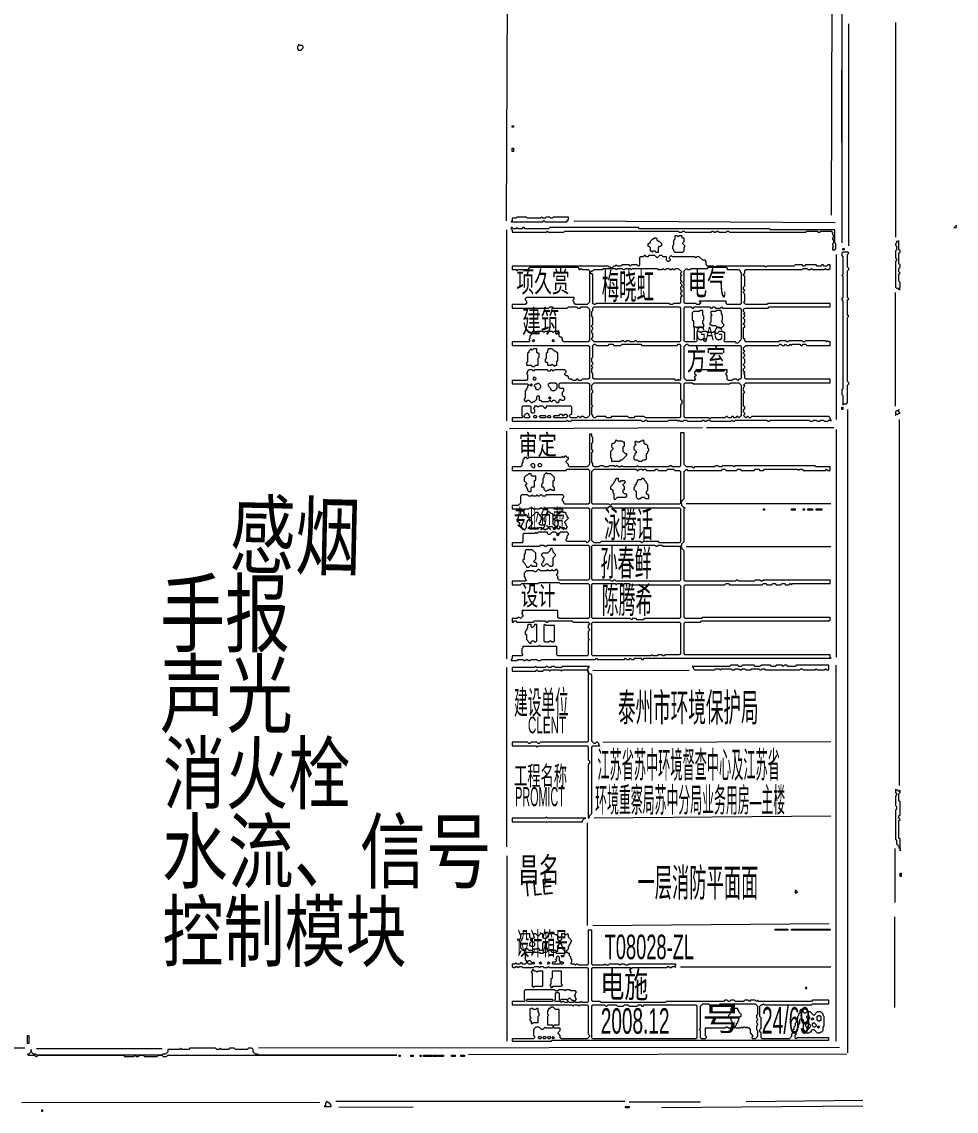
# Model space of a CAD drawing. Extents: x 20 to 3943, y 20 to 2783.
# Drawn here: x 3143 to 3943, y 26 to 959 of the extents above; entities that cross this region are included whole.
import ezdxf

# ---------------------------------------------------------------- set-up
doc = ezdxf.new("R2010")
doc.units = 0
for name, color, linetype, lineweight in [('OCR_TEXT', 6, 'Continuous', 0), ('TRACE_CURVE', 6, 'Continuous', 0), ('TRACE_STRAIGHT', 5, 'Continuous', 0), ('TRACE_TEXT_SYMBOL', 6, 'Continuous', 0)]:
    doc.layers.add(name, color=color, linetype=linetype, lineweight=lineweight)
doc.styles.add('wqy-unicode', font='wqy-unicode.lff')

msp = doc.modelspace()

# ---------------------------------------------------------------- linework, layer by layer
at = {"layer": 'TRACE_CURVE', "color": 6}
for points in [[(3676, 759), (3675, 758), (3673, 758), (3672, 757), (3672, 751), (3671, 750), (3670, 751), (3665, 751), (3664, 750), (3663, 751), (3657, 751), (3656, 750), (3653, 750), (3652, 751), (3651, 750), (3650, 750), (3648, 748), (3647, 749), (3646, 749), (3645, 750), (3563, 750), (3563, 747), (3566, 747), (3567, 746), (3568, 747), (3577, 747), (3577, 748), (3578, 749), (3619, 749), (3620, 748), (3620, 747), (3621, 747), (3622, 748), (3623, 747), (3628, 747), (3629, 746), (3629, 719), (3627, 717), (3617, 717), (3616, 718), (3616, 719), (3615, 720), (3615, 721), (3616, 722), (3616, 723), (3575, 723), (3574, 722), (3574, 721), (3575, 720), (3575, 718), (3574, 717), (3563, 717), (3563, 714), (3594, 714), (3595, 715), (3597, 715), (3598, 714), (3610, 714), (3611, 715), (3618, 715), (3619, 714), (3621, 714), (3622, 715), (3627, 715)], [(3726, 755), (3723, 758), (3721, 758), (3720, 757), (3719, 758), (3700, 758), (3699, 759), (3697, 757), (3698, 756), (3698, 755), (3697, 754), (3696, 754), (3695, 755), (3695, 758), (3692, 758), (3691, 759), (3689, 759), (3687, 757), (3685, 759), (3680, 759), (3679, 758), (3678, 758), (3677, 759), (3676, 759)], [(3761, 711), (3761, 713), (3762, 714), (3782, 714), (3783, 715), (3835, 715), (3835, 718), (3782, 718), (3781, 717), (3763, 717), (3761, 719), (3762, 720), (3762, 726), (3761, 727), (3761, 728), (3762, 729), (3761, 730), (3761, 732), (3762, 733), (3762, 741), (3761, 742), (3761, 743), (3762, 744), (3762, 746), (3763, 747), (3811, 747), (3812, 748), (3815, 748), (3816, 747), (3818, 747), (3819, 748), (3820, 747), (3830, 747), (3831, 748), (3832, 747), (3834, 747), (3835, 748), (3835, 751), (3833, 751), (3832, 750), (3830, 750), (3829, 751), (3828, 751), (3827, 750), (3824, 750), (3823, 751), (3814, 751), (3813, 750), (3812, 750), (3811, 751), (3805, 751), (3804, 750), (3781, 750), (3780, 749), (3779, 750), (3738, 750), (3737, 749), (3736, 749), (3735, 750), (3730, 750), (3729, 751), (3729, 754), (3728, 755), (3726, 755)], [(3627, 715), (3629, 713), (3629, 686), (3628, 685), (3607, 685), (3606, 686), (3606, 688), (3605, 689), (3604, 689), (3603, 690), (3603, 694), (3599, 694), (3598, 693), (3597, 694), (3591, 694), (3590, 693), (3589, 694), (3584, 694), (3583, 693), (3582, 694), (3580, 694), (3580, 693), (3579, 692), (3579, 691), (3578, 690), (3578, 688), (3577, 687), (3578, 686), (3577, 685), (3563, 685), (3563, 682), (3628, 682), (3629, 681), (3629, 654), (3628, 653), (3623, 653), (3622, 652), (3620, 652), (3619, 653), (3618, 653), (3617, 652), (3615, 652), (3614, 653), (3612, 653), (3611, 654), (3611, 655), (3610, 656), (3609, 656), (3608, 657), (3608, 658), (3609, 659), (3609, 660), (3608, 661), (3599, 661), (3598, 660), (3597, 661), (3596, 661), (3595, 660), (3594, 660), (3593, 661), (3582, 661), (3581, 660), (3580, 661), (3577, 661)], [(3761, 666), (3762, 667), (3762, 670), (3761, 671), (3761, 672), (3762, 673), (3762, 674), (3761, 675), (3761, 676), (3762, 677), (3761, 678), (3761, 680), (3763, 682), (3791, 682), (3792, 683), (3793, 683), (3794, 682), (3796, 682), (3797, 683), (3798, 682), (3800, 682), (3801, 683), (3802, 682), (3803, 683), (3809, 683), (3810, 682), (3811, 682), (3812, 683), (3814, 683), (3815, 682), (3835, 682), (3835, 685), (3834, 685), (3833, 686), (3832, 685), (3831, 686), (3814, 686), (3813, 685), (3812, 685), (3811, 686), (3800, 686), (3799, 685), (3798, 685), (3797, 686), (3792, 686), (3791, 685), (3763, 685), (3762, 686), (3762, 687), (3761, 688), (3761, 697), (3762, 698), (3762, 699), (3761, 700), (3761, 701), (3762, 702), (3762, 704), (3761, 705), (3761, 706), (3762, 707), (3762, 708), (3761, 709), (3762, 710), (3761, 711)], [(3730, 618), (3732, 618), (3733, 617), (3750, 617), (3751, 618), (3752, 617), (3753, 617), (3754, 618), (3781, 618), (3782, 617), (3783, 617), (3784, 618), (3817, 618), (3818, 617), (3820, 617), (3821, 618), (3823, 618), (3824, 617), (3826, 617), (3827, 618), (3829, 618), (3830, 617), (3833, 617), (3834, 618), (3835, 618), (3836, 617), (3836, 618), (3835, 619), (3835, 620), (3834, 621), (3768, 621), (3767, 620), (3766, 620), (3765, 621), (3764, 621), (3763, 620), (3761, 622), (3762, 623), (3762, 624), (3761, 625), (3761, 627), (3762, 628), (3762, 629), (3761, 630), (3761, 641), (3762, 642), (3761, 643), (3761, 646), (3762, 647), (3761, 648), (3763, 650), (3835, 650), (3835, 653), (3763, 653), (3762, 654), (3762, 657), (3761, 658), (3762, 659), (3761, 660), (3761, 662), (3762, 663), (3762, 664), (3761, 665), (3761, 666)], [(3577, 661), (3576, 660), (3576, 659), (3575, 658), (3576, 657), (3576, 653), (3575, 652), (3563, 652), (3563, 649), (3576, 649), (3577, 648), (3576, 647), (3576, 646), (3575, 645), (3575, 644), (3574, 643), (3574, 637), (3573, 636), (3573, 635), (3574, 634), (3575, 634), (3576, 635), (3577, 635), (3579, 633), (3580, 633), (3581, 634), (3582, 634), (3584, 636), (3584, 638), (3585, 639), (3586, 638), (3586, 635), (3587, 635), (3588, 634), (3594, 634), (3595, 635), (3596, 634), (3597, 634), (3598, 635), (3599, 635), (3601, 633), (3602, 633), (3603, 634), (3603, 635), (3604, 636), (3605, 635), (3607, 635), (3608, 636), (3608, 638), (3607, 638), (3606, 639), (3606, 642), (3607, 643), (3607, 645), (3604, 645), (3603, 646), (3603, 649), (3604, 650), (3628, 650), (3629, 649), (3629, 622), (3627, 620), (3625, 620), (3624, 621)], [(3624, 621), (3622, 621), (3621, 620), (3620, 621), (3619, 621), (3618, 620), (3613, 620), (3612, 621), (3612, 622), (3613, 623), (3614, 623), (3614, 629), (3613, 630), (3592, 630), (3592, 629), (3591, 628), (3589, 630), (3586, 630), (3585, 629), (3584, 630), (3582, 630), (3582, 629), (3581, 628), (3582, 627), (3582, 625), (3581, 624), (3580, 624), (3579, 625), (3579, 629), (3578, 630), (3572, 630), (3571, 629), (3571, 622), (3572, 621), (3571, 620), (3563, 620), (3563, 617), (3609, 617), (3610, 618), (3611, 617), (3613, 617), (3614, 618), (3673, 618), (3674, 617), (3676, 617), (3677, 618), (3678, 618), (3679, 617), (3696, 617), (3697, 618), (3704, 618), (3705, 617), (3706, 618), (3707, 617), (3709, 617), (3710, 618), (3712, 618), (3713, 617), (3725, 617), (3726, 618), (3727, 618), (3728, 617), (3729, 617), (3730, 618)], [(3707, 607), (3707, 579), (3706, 578), (3700, 578), (3699, 579), (3698, 579), (3697, 578), (3671, 578), (3670, 579), (3669, 578), (3658, 578), (3657, 579), (3656, 578), (3654, 578), (3653, 579), (3652, 579), (3651, 578), (3650, 579), (3646, 579), (3645, 578), (3642, 578), (3641, 579), (3638, 579), (3637, 578), (3633, 578), (3632, 579), (3632, 581), (3631, 582), (3631, 590), (3632, 591), (3632, 592), (3631, 593), (3631, 598), (3632, 599), (3632, 603), (3631, 604), (3631, 606), (3629, 606), (3629, 580), (3627, 578), (3612, 578), (3611, 579), (3611, 580), (3609, 582), (3609, 583), (3611, 585), (3611, 586), (3610, 586), (3609, 587), (3608, 587), (3607, 586), (3606, 587), (3605, 586), (3577, 586), (3576, 585), (3575, 586), (3573, 586), (3573, 585), (3572, 584), (3572, 582), (3571, 581), (3571, 579), (3570, 578), (3563, 578)], [(3710, 543), (3708, 545), (3708, 546), (3707, 547), (3708, 548), (3708, 549), (3710, 551), (3710, 574), (3712, 576), (3713, 575), (3742, 575), (3743, 576), (3745, 576), (3746, 575), (3755, 575), (3756, 576), (3758, 576), (3759, 575), (3770, 575), (3771, 576), (3774, 576), (3775, 575), (3778, 575), (3779, 576), (3807, 576), (3808, 575), (3809, 576), (3811, 576), (3812, 575), (3831, 575), (3832, 576), (3833, 575), (3835, 575), (3835, 578), (3823, 578), (3822, 579), (3754, 579), (3753, 578), (3752, 579), (3743, 579), (3742, 578), (3740, 578), (3739, 579), (3737, 579), (3736, 578), (3719, 578), (3718, 577), (3717, 578), (3712, 578), (3710, 580), (3710, 607), (3707, 607)], [(3563, 578), (3563, 575), (3609, 575), (3610, 576), (3628, 576), (3629, 575), (3629, 547), (3628, 546), (3608, 546), (3607, 547), (3607, 548), (3606, 549), (3606, 551), (3607, 552), (3607, 553), (3606, 554), (3592, 554), (3591, 553), (3589, 553), (3588, 554), (3587, 554), (3586, 553), (3585, 553), (3584, 554), (3583, 553), (3581, 553), (3580, 554), (3579, 553), (3577, 553), (3576, 554), (3571, 554), (3570, 553), (3570, 547), (3568, 545), (3563, 545), (3563, 542), (3571, 542), (3572, 541), (3571, 540), (3570, 540), (3570, 538), (3568, 536), (3568, 534), (3567, 533), (3567, 532), (3569, 530), (3569, 528), (3573, 524), (3574, 524), (3574, 525), (3575, 526), (3575, 530), (3576, 531), (3576, 532), (3577, 533), (3578, 533), (3580, 531), (3580, 529), (3577, 526), (3578, 525), (3585, 525), (3586, 526), (3588, 526), (3589, 525)], [(3585, 539), (3583, 539), (3578, 534), (3577, 534), (3576, 535), (3576, 536), (3575, 537), (3574, 537), (3573, 538), (3573, 539), (3572, 540), (3572, 541), (3573, 542), (3577, 542), (3578, 543), (3580, 543), (3581, 542), (3586, 542), (3587, 543), (3588, 543), (3589, 542), (3590, 542), (3591, 543), (3628, 543), (3629, 542), (3629, 515), (3627, 513), (3626, 514), (3610, 514), (3609, 515), (3609, 516), (3610, 517), (3610, 519), (3611, 520), (3611, 521), (3610, 522), (3604, 522), (3603, 521), (3601, 521), (3600, 522), (3597, 522), (3595, 520), (3594, 520), (3593, 521), (3593, 522), (3585, 522), (3584, 521), (3583, 522), (3582, 521), (3573, 521), (3572, 520), (3572, 514), (3571, 513), (3563, 513), (3563, 510), (3586, 510), (3587, 511), (3590, 511), (3591, 510), (3592, 510), (3593, 511), (3628, 511), (3629, 510), (3629, 482)], [(3675, 413), (3676, 414), (3836, 414), (3835, 415), (3835, 417), (3711, 417), (3710, 418), (3710, 444), (3711, 445), (3724, 445), (3725, 446), (3834, 446), (3835, 447), (3835, 449), (3726, 449), (3725, 448), (3711, 448), (3710, 449), (3710, 476), (3711, 477), (3745, 477), (3746, 478), (3748, 478), (3749, 477), (3777, 477), (3778, 478), (3780, 478), (3781, 477), (3785, 477), (3786, 478), (3788, 478), (3789, 477), (3793, 477), (3794, 478), (3796, 478), (3797, 477), (3800, 477), (3801, 478), (3802, 477), (3803, 478), (3835, 478), (3835, 481), (3778, 481), (3777, 480), (3776, 480), (3775, 481), (3771, 481), (3770, 480), (3757, 480), (3756, 481), (3755, 481), (3754, 480), (3711, 480), (3710, 481), (3710, 506), (3708, 508), (3708, 509), (3707, 510), (3708, 511), (3708, 512), (3710, 514), (3710, 542), (3711, 543), (3710, 543)], [(3589, 525), (3590, 525), (3591, 524), (3592, 525), (3593, 525), (3595, 527), (3597, 527), (3598, 526), (3598, 525), (3599, 526), (3601, 526), (3602, 525), (3603, 525), (3604, 526), (3607, 526), (3608, 525), (3609, 525), (3610, 526), (3610, 527), (3609, 528), (3609, 529), (3608, 530), (3608, 531), (3611, 534), (3610, 535), (3610, 536), (3609, 537), (3609, 538), (3608, 539), (3607, 539), (3606, 540), (3605, 540), (3603, 538), (3602, 538), (3602, 537), (3601, 536), (3601, 532), (3602, 531), (3602, 528), (3601, 527), (3600, 527), (3598, 529), (3598, 537), (3597, 538), (3596, 538), (3594, 540), (3593, 539), (3593, 538), (3592, 537), (3592, 536), (3590, 534), (3590, 532), (3591, 531), (3591, 529), (3590, 528), (3587, 528), (3586, 529), (3586, 530), (3587, 531), (3587, 532), (3588, 533), (3588, 535), (3585, 538), (3585, 539)], [(3629, 482), (3628, 481), (3603, 481), (3602, 482), (3602, 484), (3601, 485), (3601, 486), (3602, 487), (3602, 489), (3601, 490), (3600, 490), (3599, 489), (3598, 489), (3597, 490), (3596, 489), (3594, 489), (3593, 490), (3592, 489), (3587, 489), (3586, 490), (3585, 490), (3583, 488), (3582, 488), (3581, 489), (3575, 489), (3573, 487), (3573, 484), (3574, 483), (3574, 482), (3575, 481), (3574, 480), (3563, 480), (3563, 477), (3570, 477), (3571, 478), (3585, 478), (3586, 479), (3603, 479), (3604, 478), (3628, 478), (3629, 477), (3629, 449), (3628, 448), (3603, 448), (3602, 449), (3602, 455), (3571, 455), (3572, 454), (3571, 453), (3571, 452), (3572, 451), (3572, 450), (3570, 448), (3569, 449), (3568, 449), (3567, 448), (3563, 448), (3563, 445), (3564, 445), (3565, 446), (3566, 446), (3567, 445), (3581, 445), (3582, 446)], [(3582, 446), (3591, 446), (3592, 445), (3593, 445), (3594, 446), (3614, 446), (3615, 445), (3628, 445), (3629, 444), (3629, 443), (3628, 442), (3628, 440), (3629, 439), (3629, 438), (3628, 437), (3628, 431), (3629, 430), (3628, 429), (3628, 417), (3627, 416), (3602, 416), (3601, 417), (3601, 424), (3587, 424), (3586, 425), (3585, 424), (3572, 424), (3572, 423), (3571, 422), (3571, 418), (3572, 417), (3571, 416), (3563, 416), (3563, 414), (3562, 413), (3562, 412), (3567, 412), (3568, 413), (3572, 413), (3573, 412), (3574, 412), (3575, 413), (3576, 413), (3577, 412), (3578, 412), (3579, 413), (3584, 413), (3585, 412), (3587, 412), (3588, 413), (3634, 413), (3635, 414), (3636, 413), (3659, 413), (3660, 414), (3661, 413), (3663, 413), (3664, 414), (3665, 413), (3667, 413), (3668, 414), (3673, 414), (3674, 413), (3675, 413)], [(3583, 407), (3582, 406), (3563, 406), (3563, 403), (3583, 403), (3584, 404), (3585, 403), (3589, 403), (3590, 404), (3594, 404), (3595, 403), (3596, 404), (3604, 404), (3605, 403), (3606, 404), (3627, 404), (3628, 403), (3628, 343), (3627, 342), (3587, 342), (3586, 341), (3585, 341), (3584, 342), (3579, 342), (3578, 341), (3577, 341), (3576, 342), (3563, 342), (3563, 339), (3583, 339), (3584, 338), (3585, 339), (3627, 339), (3628, 338), (3628, 327), (3629, 326), (3629, 324), (3628, 323), (3628, 277), (3629, 278), (3629, 279), (3631, 281), (3631, 338), (3632, 339), (3638, 339), (3637, 340), (3637, 341), (3636, 342), (3635, 342), (3634, 341), (3633, 341), (3631, 343), (3631, 400), (3630, 400), (3628, 402), (3628, 403), (3627, 404), (3628, 405), (3628, 406), (3629, 407), (3606, 407), (3605, 406), (3600, 406), (3599, 407)], [(3599, 407), (3597, 407), (3596, 406), (3594, 406), (3593, 407), (3592, 407), (3591, 406), (3584, 406), (3583, 407)]]:
    msp.add_lwpolyline(points, dxfattribs=at)
for points in [[(3846, 762), (3845, 761), (3845, 759), (3846, 758), (3846, 743), (3845, 742), (3846, 741), (3846, 723), (3845, 722), (3845, 721), (3846, 720), (3846, 645), (3845, 644), (3845, 640), (3846, 639), (3846, 631), (3847, 632), (3849, 632), (3850, 633), (3850, 648), (3851, 649), (3851, 650), (3850, 651), (3850, 706), (3851, 707), (3850, 708), (3850, 721), (3851, 722), (3850, 723), (3850, 746), (3851, 747), (3851, 748), (3850, 749), (3850, 760), (3851, 761), (3850, 762)], [(3640, 747), (3641, 748), (3651, 748), (3652, 747), (3653, 748), (3657, 748), (3658, 747), (3659, 747), (3660, 748), (3664, 748), (3665, 747), (3666, 748), (3687, 748), (3688, 747), (3691, 747), (3692, 748), (3693, 747), (3694, 747), (3695, 748), (3697, 748), (3698, 747), (3699, 747), (3700, 748), (3701, 747), (3702, 747), (3703, 748), (3705, 748), (3708, 745), (3707, 744), (3707, 743), (3708, 742), (3707, 741), (3707, 738), (3708, 737), (3707, 736), (3707, 735), (3708, 734), (3708, 733), (3707, 732), (3707, 730), (3708, 729), (3708, 728), (3707, 727), (3707, 726), (3708, 725), (3708, 724), (3707, 723), (3707, 719), (3706, 718), (3701, 718), (3700, 717), (3698, 717), (3697, 718), (3635, 718), (3634, 717), (3633, 717), (3632, 718), (3632, 743), (3631, 743), (3630, 744), (3630, 745), (3631, 746), (3632, 746), (3633, 747)], [(3730, 748), (3731, 749), (3746, 749), (3747, 748), (3747, 747), (3757, 747), (3758, 746), (3758, 745), (3759, 744), (3759, 718), (3758, 717), (3747, 717), (3746, 718), (3746, 720), (3723, 720), (3724, 719), (3724, 718), (3723, 717), (3721, 717), (3720, 718), (3711, 718), (3710, 719), (3710, 731), (3709, 732), (3710, 733), (3710, 735), (3709, 736), (3710, 737), (3710, 746), (3712, 748), (3713, 747), (3715, 747), (3716, 748)], [(3632, 714), (3633, 715), (3706, 715), (3707, 714), (3707, 686), (3706, 685), (3670, 685), (3669, 686), (3668, 686), (3667, 685), (3664, 685), (3663, 686), (3661, 686), (3660, 685), (3659, 685), (3658, 686), (3657, 686), (3656, 685), (3633, 685), (3631, 687), (3631, 688), (3632, 689), (3632, 692), (3631, 693), (3631, 695), (3632, 696), (3632, 697), (3631, 698), (3631, 699), (3632, 700), (3632, 706), (3631, 707), (3631, 711), (3632, 712)], [(3710, 714), (3711, 715), (3716, 715), (3717, 714), (3718, 714), (3719, 715), (3732, 715), (3733, 714), (3734, 714), (3735, 715), (3736, 715), (3737, 714), (3741, 714), (3742, 715), (3743, 714), (3758, 714), (3759, 713), (3759, 687), (3756, 684), (3755, 684), (3754, 685), (3745, 685), (3744, 686), (3745, 687), (3745, 693), (3744, 693), (3743, 694), (3740, 694), (3738, 692), (3736, 694), (3735, 693), (3730, 693), (3729, 694), (3726, 694), (3725, 693), (3724, 693), (3723, 694), (3721, 694), (3721, 686), (3720, 685), (3711, 685), (3710, 686)], [(3580, 686), (3581, 687), (3582, 686), (3581, 685)], [(3597, 686), (3598, 687), (3599, 686), (3598, 685)], [(3632, 682), (3633, 683), (3634, 683), (3635, 682), (3645, 682), (3646, 683), (3649, 683), (3650, 682), (3656, 682), (3657, 683), (3673, 683), (3674, 682), (3704, 682), (3705, 683), (3706, 683), (3707, 682), (3707, 653), (3706, 652), (3705, 653), (3704, 652), (3703, 652), (3702, 653), (3633, 653), (3632, 654), (3632, 658), (3631, 659), (3631, 662), (3632, 663), (3631, 664), (3631, 665), (3632, 666), (3632, 667), (3631, 668), (3631, 671), (3632, 672)], [(3712, 683), (3713, 683), (3714, 682), (3758, 682), (3759, 681), (3759, 654), (3758, 653), (3757, 653), (3756, 652), (3755, 653), (3752, 653), (3751, 652), (3748, 652), (3747, 653), (3747, 656), (3746, 657), (3746, 658), (3747, 659), (3747, 661), (3720, 661), (3720, 660), (3719, 659), (3719, 658), (3720, 657), (3720, 656), (3719, 655), (3719, 654), (3720, 653), (3719, 652), (3712, 652), (3710, 654), (3710, 681)], [(3727, 687), (3728, 688), (3729, 687), (3729, 686), (3728, 685), (3727, 686)], [(3581, 654), (3582, 655), (3583, 654), (3583, 653), (3582, 652), (3581, 653)], [(3578, 648), (3579, 649), (3580, 648), (3579, 647)], [(3584, 649), (3585, 650), (3587, 648), (3587, 646), (3585, 644), (3584, 644), (3583, 645), (3583, 646), (3582, 647), (3582, 648), (3583, 649)], [(3594, 649), (3595, 650), (3600, 650), (3601, 649), (3601, 645), (3599, 643), (3597, 643), (3596, 644), (3596, 645), (3594, 647)], [(3633, 650), (3706, 650), (3707, 649), (3707, 636), (3708, 635), (3708, 632), (3707, 631), (3707, 621), (3706, 620), (3677, 620), (3676, 621), (3668, 621), (3667, 620), (3663, 620), (3662, 621), (3648, 621), (3647, 620), (3644, 620), (3643, 621), (3635, 621), (3634, 620), (3633, 620), (3632, 621), (3632, 622), (3631, 623), (3631, 629), (3632, 630), (3631, 631), (3631, 641), (3632, 642), (3632, 643), (3631, 644), (3631, 648)], [(3710, 649), (3711, 650), (3717, 650), (3718, 649), (3749, 649), (3750, 650), (3757, 650), (3759, 648), (3759, 622), (3757, 620), (3756, 621), (3755, 621), (3754, 620), (3753, 620), (3752, 621), (3751, 621), (3750, 620), (3748, 620), (3747, 621), (3746, 621), (3745, 620), (3733, 620), (3732, 619), (3731, 620), (3711, 620), (3710, 621)], [(3594, 637), (3595, 638), (3596, 637), (3595, 636)], [(3575, 624), (3576, 624), (3577, 623), (3577, 622), (3578, 621), (3577, 620), (3574, 620), (3573, 621), (3573, 622)], [(3581, 621), (3582, 622), (3583, 622), (3584, 621), (3583, 620), (3582, 620)], [(3586, 621), (3587, 622), (3591, 622), (3592, 621), (3591, 620), (3587, 620)], [(3593, 621), (3594, 622), (3595, 622), (3596, 621), (3595, 620), (3594, 620)], [(3603, 622), (3604, 623), (3605, 623), (3606, 622), (3607, 622), (3608, 623), (3609, 623), (3610, 622), (3610, 621), (3609, 620), (3599, 620), (3598, 621), (3599, 622)], [(3579, 580), (3580, 581), (3581, 581), (3582, 580), (3582, 578), (3581, 577), (3579, 579)], [(3585, 580), (3586, 581), (3587, 581), (3588, 580), (3588, 579), (3587, 578), (3586, 578), (3585, 579)], [(3633, 576), (3669, 576), (3670, 575), (3671, 575), (3672, 576), (3674, 576), (3675, 575), (3676, 576), (3677, 576), (3678, 575), (3685, 575), (3686, 576), (3687, 576), (3688, 575), (3695, 575), (3696, 576), (3701, 576), (3702, 575), (3706, 575), (3707, 574), (3707, 547), (3706, 546), (3648, 546), (3647, 545), (3646, 546), (3632, 546), (3631, 547), (3631, 574)], [(3645, 543), (3646, 544), (3648, 544), (3649, 543), (3706, 543), (3707, 542), (3707, 514), (3706, 513), (3689, 513), (3688, 514), (3675, 514), (3674, 513), (3673, 514), (3639, 514), (3638, 513), (3633, 513), (3631, 515), (3631, 542), (3632, 543)], [(3598, 516), (3599, 517), (3600, 516), (3599, 515)], [(3601, 520), (3602, 521), (3603, 520), (3602, 519)], [(3631, 510), (3632, 511), (3685, 511), (3686, 510), (3687, 510), (3688, 511), (3691, 511), (3692, 510), (3706, 510), (3707, 509), (3707, 481), (3706, 480), (3652, 480), (3651, 481), (3650, 481), (3649, 480), (3648, 480), (3647, 481), (3632, 481), (3631, 482)], [(3631, 477), (3632, 478), (3651, 478), (3652, 477), (3653, 478), (3657, 478), (3658, 477), (3659, 478), (3663, 478), (3664, 477), (3706, 477), (3707, 476), (3707, 449), (3706, 448), (3676, 448), (3675, 447), (3670, 447), (3669, 448), (3666, 448), (3665, 447), (3664, 448), (3632, 448), (3631, 449)], [(3631, 444), (3632, 445), (3706, 445), (3707, 444), (3707, 418), (3706, 417), (3694, 417), (3693, 416), (3692, 416), (3691, 417), (3688, 417), (3687, 416), (3684, 416), (3683, 417), (3682, 416), (3632, 416), (3631, 417)]]:
    msp.add_lwpolyline(points, close=True, dxfattribs=at)
at = {"layer": 'TRACE_STRAIGHT', "color": 5}
for p, q in [((3845.18, 856.12), (3848.98, 2726.13)), ((3845, 1333), (3845, 770)), ((3836.33, 793.63), (3837.08, 1193.62)), ((3558.08, 788.62), (3558.85, 987.38)), ((3850.73, 957.38), (3850.73, 767.38)), ((3890.91, 958.63), (3890.95, 774.87)), ((3615.62, 788.63), (3839.38, 787.42)), ((3558.29, 617.37), (3558.33, 781.13)), ((3840.42, 618.62), (3840.46, 759.88)), ((3890.73, 727.38), (3890.82, 629.87)), ((3850, 627), (3850, 76)), ((3894.44, 304.88), (3894.46, 618.63)), ((3558.26, 413.62), (3558.29, 608.63)), ((3560.61, 610.86), (3725.88, 611.84)), ((3729.12, 611.57), (3838.13, 611.65)), ((3840.44, 414.88), (3840.44, 609.88)), ((3711.87, 546.64), (3835.63, 546.61)), ((3711.88, 509.69), (3835.62, 509.69)), ((3558.23, 252.38), (3558.26, 406.12)), ((3631.88, 403.55), (3714.38, 403.78)), ((3840, 408), (3840, 86)), ((3640.62, 342.18), (3835.62, 342.74)), ((3627, 273), (3627, 185)), ((3633.12, 277.29), (3835.61, 279)), ((3558.17, 244.88), (3558.25, 86.12)), ((3890.42, 251.13), (3890.57, 204.87)), ((3631.86, 185.2), (3834.38, 186.78)), ((3890.44, 114.87), (3890.56, 192.38)), ((3706.87, 149.63), (3835.63, 149.72)), ((2935.62, 79.55), (3145.62, 80.23)), ((3155.62, 79.7), (3263.13, 79.68)), ((3345.62, 80.18), (3843.13, 81)), ((3525.62, 74.51), (3849.37, 75.04)), ((3143.13, 33.44), (3398.13, 33.7)), ((3411.87, 34.74), (3659.38, 34.6)), ((3414.37, 29.59), (3478.14, 29.88)), ((3663, 34), (3724, 34)), ((3690.61, 29.25), (3863.14, 30.69)), ((3763.12, 34.34), (3863.13, 35.42))]:
    msp.add_line(p, q, dxfattribs=at)
at = {"layer": 'TRACE_TEXT_SYMBOL', "color": 6}
for points in [[(3380, 940), (3380, 939), (3379, 938), (3379, 936), (3380, 935), (3382, 935), (3384, 937), (3384, 938), (3383, 939), (3381, 939)], [(3563, 870), (3564, 870), (3564, 869), (3563, 869)], [(3563, 851), (3564, 851), (3564, 848), (3563, 848)], [(3567, 792), (3566, 791), (3563, 791), (3563, 789), (3562, 788), (3589, 788), (3590, 789), (3591, 788), (3610, 788), (3610, 789), (3611, 790), (3611, 792), (3598, 792), (3597, 791), (3596, 791), (3595, 792), (3592, 792), (3591, 791), (3589, 791), (3588, 792), (3587, 791), (3576, 791), (3575, 792)], [(3943, 785), (3943, 784), (3942, 783), (3941, 783), (3943, 783)], [(3702, 776), (3702, 773), (3701, 772), (3701, 768), (3700, 767), (3700, 765), (3701, 764), (3701, 763), (3702, 762), (3709, 762), (3710, 763), (3710, 766), (3711, 767), (3709, 769), (3709, 770), (3710, 771), (3710, 774), (3709, 774), (3708, 775), (3708, 776), (3706, 776), (3705, 775), (3704, 776)], [(3685, 774), (3684, 773), (3683, 773), (3681, 771), (3681, 770), (3680, 769), (3679, 769), (3679, 767), (3680, 767), (3681, 766), (3681, 763), (3682, 763), (3683, 762), (3684, 763), (3685, 763), (3686, 762), (3688, 762), (3688, 766), (3689, 767), (3690, 767), (3691, 768), (3691, 769), (3689, 771), (3688, 771), (3687, 772), (3687, 773), (3686, 774)], [(3894, 772), (3893, 771), (3892, 771), (3892, 770), (3891, 769), (3891, 768), (3892, 767), (3892, 764), (3891, 763), (3891, 757), (3892, 756), (3892, 755), (3891, 754), (3891, 732), (3892, 731), (3893, 731), (3894, 730), (3895, 730), (3894, 731), (3895, 732), (3895, 736), (3894, 737), (3894, 743), (3895, 744), (3894, 745), (3894, 748), (3895, 749), (3895, 751), (3894, 752), (3894, 761), (3895, 762), (3895, 763), (3894, 764)], [(3846, 765), (3847, 765), (3847, 764), (3846, 764)], [(3724, 712), (3723, 711), (3718, 711), (3717, 710), (3717, 704), (3718, 703), (3718, 698), (3720, 698), (3721, 697), (3722, 698), (3727, 698), (3727, 700), (3726, 701), (3726, 703), (3727, 704), (3727, 707), (3726, 708), (3726, 712)], [(3738, 712), (3737, 711), (3733, 711), (3733, 709), (3734, 708), (3733, 707), (3733, 702), (3732, 701), (3732, 700), (3733, 700), (3734, 699), (3737, 699), (3738, 698), (3739, 698), (3740, 697), (3742, 697), (3744, 699), (3744, 700), (3743, 701), (3743, 702), (3742, 703), (3743, 704), (3743, 708), (3742, 709), (3742, 711), (3741, 712)], [(3579, 679), (3577, 677), (3577, 676), (3576, 675), (3576, 668), (3575, 667), (3575, 665), (3579, 665), (3580, 664), (3582, 664), (3583, 665), (3585, 665), (3585, 671), (3586, 672), (3586, 675), (3585, 675), (3584, 676), (3584, 679), (3581, 679), (3580, 678)], [(3594, 679), (3593, 678), (3593, 676), (3592, 675), (3592, 671), (3591, 670), (3591, 668), (3592, 668), (3593, 667), (3593, 665), (3596, 665), (3597, 666), (3599, 664), (3600, 665), (3601, 665), (3601, 668), (3602, 669), (3602, 676), (3601, 676), (3600, 677), (3599, 677), (3597, 679)], [(3845, 629), (3846, 629), (3846, 627), (3845, 627)], [(3894, 627), (3893, 626), (3892, 626), (3891, 625), (3891, 622), (3892, 623), (3893, 623), (3894, 624), (3895, 624), (3894, 625)], [(3652, 601), (3651, 600), (3651, 599), (3650, 598), (3649, 598), (3648, 597), (3648, 595), (3649, 594), (3649, 593), (3647, 591), (3647, 586), (3648, 585), (3648, 583), (3655, 583), (3656, 584), (3657, 584), (3661, 588), (3661, 589), (3660, 589), (3658, 591), (3658, 595), (3659, 596), (3659, 599), (3658, 599), (3657, 600), (3653, 600)], [(3675, 601), (3674, 600), (3673, 600), (3672, 599), (3670, 599), (3669, 600), (3668, 599), (3668, 598), (3669, 597), (3667, 595), (3667, 593), (3669, 591), (3669, 590), (3668, 589), (3668, 588), (3667, 587), (3667, 585), (3668, 584), (3670, 584), (3671, 583), (3674, 583), (3675, 584), (3677, 584), (3678, 585), (3678, 589), (3679, 590), (3679, 591), (3680, 592), (3680, 593), (3679, 594), (3679, 596), (3678, 597), (3677, 597), (3676, 598), (3676, 600)], [(3577, 572), (3576, 571), (3575, 571), (3573, 569), (3573, 566), (3575, 564), (3575, 563), (3574, 562), (3575, 561), (3575, 560), (3576, 559), (3576, 558), (3577, 557), (3579, 557), (3579, 560), (3580, 561), (3582, 561), (3582, 566), (3583, 567), (3583, 570), (3580, 570), (3579, 571), (3579, 572)], [(3592, 573), (3590, 571), (3590, 569), (3589, 568), (3589, 564), (3588, 563), (3588, 561), (3589, 561), (3590, 560), (3590, 559), (3592, 557), (3593, 558), (3594, 558), (3595, 559), (3596, 559), (3597, 558), (3599, 558), (3599, 560), (3598, 561), (3598, 566), (3599, 567), (3599, 569), (3596, 572), (3593, 572)], [(3652, 568), (3651, 567), (3651, 566), (3650, 565), (3650, 564), (3647, 561), (3647, 559), (3648, 559), (3649, 558), (3649, 556), (3650, 555), (3650, 551), (3651, 550), (3653, 552), (3660, 552), (3661, 553), (3661, 554), (3660, 555), (3659, 555), (3658, 556), (3658, 558), (3659, 559), (3659, 561), (3658, 562), (3658, 563), (3660, 565), (3659, 566), (3656, 566), (3655, 565), (3654, 566), (3654, 568)], [(3674, 568), (3673, 567), (3671, 567), (3670, 566), (3670, 565), (3669, 564), (3669, 563), (3668, 562), (3668, 561), (3667, 560), (3667, 559), (3669, 557), (3669, 552), (3671, 550), (3672, 551), (3673, 551), (3674, 552), (3676, 552), (3677, 551), (3680, 551), (3680, 554), (3679, 554), (3678, 555), (3678, 557), (3679, 558), (3679, 563), (3678, 564), (3678, 565), (3676, 567), (3676, 568)], [(3778, 542), (3779, 542), (3779, 541), (3778, 541)], [(3802, 542), (3805, 542), (3805, 541), (3802, 541)], [(3812, 542), (3813, 542), (3813, 541), (3812, 541)], [(3816, 542), (3820, 542), (3820, 541), (3816, 541)], [(3823, 542), (3828, 542), (3828, 541), (3823, 541)], [(3575, 507), (3574, 506), (3574, 504), (3573, 503), (3573, 499), (3572, 498), (3572, 497), (3574, 495), (3574, 494), (3575, 493), (3575, 492), (3577, 492), (3579, 494), (3580, 493), (3584, 493), (3584, 495), (3583, 496), (3582, 496), (3581, 497), (3583, 499), (3583, 504), (3580, 507)], [(3596, 508), (3595, 507), (3595, 506), (3593, 504), (3589, 504), (3588, 503), (3588, 502), (3590, 500), (3590, 498), (3589, 497), (3589, 496), (3588, 495), (3588, 494), (3589, 493), (3590, 493), (3592, 495), (3593, 495), (3595, 493), (3597, 493), (3598, 494), (3598, 500), (3600, 502), (3600, 503), (3598, 505), (3598, 506), (3597, 507), (3597, 508)], [(3577, 443), (3576, 442), (3576, 440), (3575, 439), (3575, 438), (3574, 437), (3574, 435), (3575, 434), (3575, 430), (3578, 427), (3579, 427), (3579, 428), (3580, 429), (3581, 429), (3582, 428), (3583, 428), (3584, 429), (3584, 443), (3582, 443), (3582, 442), (3580, 440), (3579, 441), (3579, 443)], [(3591, 443), (3590, 442), (3590, 429), (3591, 428), (3594, 428), (3595, 429), (3596, 429), (3597, 428), (3598, 428), (3599, 429), (3599, 442), (3592, 442)], [(3750, 408), (3749, 407), (3717, 407), (3718, 406), (3718, 405), (3719, 404), (3736, 404), (3737, 405), (3740, 405), (3741, 404), (3742, 405), (3750, 405), (3751, 404), (3753, 404), (3754, 405), (3757, 405), (3758, 404), (3759, 404), (3760, 405), (3762, 405), (3763, 404), (3767, 404), (3768, 405), (3774, 405), (3775, 404), (3776, 404), (3777, 405), (3779, 405), (3780, 404), (3809, 404), (3810, 405), (3811, 405), (3812, 404), (3822, 404), (3823, 405), (3824, 404), (3830, 404), (3831, 405), (3832, 404), (3834, 404), (3834, 408), (3806, 408), (3805, 407), (3799, 407), (3798, 408), (3796, 408), (3795, 407), (3794, 408), (3789, 408), (3788, 407), (3785, 407), (3784, 408), (3776, 408), (3775, 407), (3771, 407), (3770, 408), (3760, 408), (3759, 407), (3757, 407), (3756, 408)], [(3891, 302), (3891, 299), (3892, 298), (3892, 297), (3891, 296), (3891, 288), (3892, 287), (3892, 285), (3891, 284), (3891, 259), (3892, 258), (3892, 255), (3894, 253), (3894, 252), (3895, 251), (3895, 249), (3895, 259), (3894, 260), (3894, 275), (3895, 276), (3894, 277), (3894, 279), (3895, 280), (3895, 291), (3894, 292), (3894, 298), (3895, 299), (3895, 301), (3894, 300), (3893, 301), (3892, 301)], [(3592, 278), (3591, 277), (3563, 277), (3563, 274), (3623, 274), (3623, 275), (3625, 277), (3626, 277), (3593, 277)], [(3895, 230), (3896, 230), (3896, 227), (3895, 227)], [(3805, 215), (3805, 213), (3806, 213), (3807, 214), (3806, 215)], [(3788, 182), (3799, 182), (3799, 181), (3788, 181)], [(3802, 182), (3835, 182), (3835, 181), (3802, 181)], [(3580, 172), (3582, 170), (3582, 168), (3581, 167), (3579, 167), (3578, 168), (3578, 170)], [(3604, 170), (3605, 169), (3605, 168), (3606, 167), (3606, 165), (3607, 164), (3608, 164), (3609, 163), (3609, 162), (3608, 161), (3601, 161), (3600, 162), (3601, 163), (3602, 163), (3602, 168)], [(3596, 163), (3597, 164), (3600, 164), (3601, 163), (3600, 162), (3597, 162)], [(3601, 158), (3602, 159), (3603, 158), (3603, 155), (3604, 154), (3604, 153), (3603, 152), (3598, 152), (3597, 153), (3598, 154), (3600, 154), (3601, 155), (3600, 156), (3601, 157)], [(3576, 154), (3577, 155), (3578, 155), (3580, 153), (3579, 152), (3577, 152), (3576, 153)], [(3580, 153), (3581, 154), (3582, 153), (3581, 152)], [(3586, 153), (3587, 154), (3588, 153), (3587, 152)], [(3593, 153), (3594, 154), (3595, 153), (3594, 152)], [(3604, 153), (3605, 154), (3606, 154), (3607, 153), (3606, 152), (3605, 152)], [(3580, 147), (3580, 146), (3579, 145), (3580, 144), (3580, 133), (3581, 132), (3582, 133), (3589, 133), (3589, 146), (3585, 146), (3584, 145), (3583, 146), (3582, 146), (3581, 147)], [(3597, 146), (3597, 140), (3596, 139), (3596, 135), (3595, 134), (3596, 133), (3596, 132), (3597, 132), (3598, 133), (3605, 133), (3606, 134), (3605, 135), (3605, 146)], [(3814, 132), (3814, 131), (3815, 131), (3815, 132)], [(3575, 121), (3576, 122), (3597, 122), (3598, 121), (3597, 120), (3576, 120)], [(3600, 127), (3601, 128), (3602, 128), (3603, 127), (3603, 122), (3604, 121), (3603, 120), (3600, 120), (3599, 121), (3600, 122)], [(3604, 121), (3605, 122), (3609, 122), (3611, 120), (3610, 119), (3608, 119), (3607, 120), (3606, 120), (3605, 119), (3604, 120)], [(3612, 123), (3614, 121), (3615, 121), (3616, 120), (3615, 119), (3612, 119), (3610, 121)], [(3579, 114), (3578, 113), (3578, 107), (3579, 106), (3578, 105), (3578, 104), (3579, 103), (3579, 101), (3580, 101), (3581, 102), (3585, 102), (3585, 107), (3586, 108), (3586, 110), (3585, 111), (3585, 114), (3584, 114), (3583, 113), (3581, 113), (3580, 114)], [(3631, 116), (3632, 117), (3642, 117), (3643, 116), (3644, 116), (3645, 117), (3652, 117), (3653, 116), (3658, 116), (3659, 117), (3662, 117), (3663, 116), (3670, 116), (3671, 117), (3673, 117), (3674, 116), (3675, 116), (3676, 117), (3720, 117), (3721, 116), (3721, 89), (3720, 88), (3632, 88), (3631, 89)], [(3815, 107), (3816, 108), (3818, 106), (3817, 105), (3816, 105), (3815, 106)], [(3819, 105), (3820, 106), (3821, 105), (3820, 104)], [(3824, 107), (3825, 108), (3826, 108), (3827, 107), (3827, 104), (3826, 103), (3825, 103), (3824, 104)], [(3816, 102), (3818, 100), (3818, 98), (3816, 96), (3815, 97), (3815, 98), (3814, 99), (3814, 100)], [(3820, 101), (3821, 102), (3823, 100), (3823, 99), (3822, 98), (3821, 98), (3820, 99)], [(3824, 98), (3825, 99), (3826, 98), (3825, 97)], [(3148, 91), (3149, 91), (3149, 84), (3148, 84)], [(3585, 89), (3586, 90), (3587, 90), (3588, 89), (3587, 88), (3586, 88)], [(3589, 89), (3590, 90), (3591, 90), (3592, 89), (3591, 88), (3590, 88)], [(3593, 89), (3594, 90), (3595, 90), (3596, 89), (3595, 88), (3594, 88)], [(3597, 89), (3598, 90), (3599, 89), (3598, 88)], [(3279, 80), (3278, 79), (3268, 79), (3268, 77), (3266, 75), (3264, 75), (3263, 74), (3156, 74), (3155, 75), (3153, 75), (3151, 77), (3151, 79), (3151, 77), (3149, 75), (3148, 75), (3149, 74), (3154, 74), (3155, 73), (3156, 73), (3157, 74), (3230, 74), (3231, 73), (3239, 73), (3240, 74), (3241, 73), (3243, 73), (3244, 74), (3247, 74), (3248, 73), (3259, 73), (3260, 74), (3263, 74), (3264, 73), (3267, 73), (3268, 74), (3464, 74), (3346, 74), (3345, 75), (3343, 75), (3341, 77), (3341, 79), (3340, 80), (3337, 80), (3336, 79), (3326, 79), (3325, 80), (3321, 80), (3320, 79), (3314, 79), (3313, 80), (3312, 79), (3310, 79), (3309, 80), (3287, 80), (3286, 79), (3280, 79)], [(3466, 74), (3467, 74), (3467, 73), (3466, 73)], [(3476, 74), (3478, 74), (3478, 73), (3476, 73)], [(3484, 74), (3485, 74), (3485, 73), (3484, 73)], [(3487, 74), (3494, 74), (3494, 73), (3487, 73)], [(3495, 74), (3499, 74), (3499, 73), (3495, 73)], [(3500, 74), (3504, 74), (3504, 73), (3500, 73)], [(3511, 74), (3514, 74), (3514, 73), (3511, 73)], [(3519, 74), (3522, 74), (3522, 73), (3519, 73)], [(3404, 34), (3403, 33), (3403, 31), (3402, 30), (3408, 30), (3408, 31), (3407, 32), (3407, 33), (3406, 33), (3405, 34)], [(3660, 30), (3663, 30), (3663, 29), (3660, 29)], [(3160, 27), (3160, 26), (3161, 26), (3161, 27)]]:
    msp.add_lwpolyline(points, close=True, dxfattribs=at)
for points in [[(3562, 783), (3562, 782), (3563, 781), (3563, 779), (3592, 779), (3593, 780), (3594, 779), (3607, 779), (3608, 780), (3705, 780), (3706, 779), (3708, 779), (3709, 780), (3710, 780), (3711, 779), (3733, 779), (3734, 780), (3735, 780), (3736, 779), (3737, 779), (3738, 780), (3739, 780), (3740, 779), (3746, 779), (3747, 780), (3748, 780), (3749, 779), (3814, 779), (3815, 780), (3824, 780), (3825, 779), (3826, 779), (3827, 780), (3836, 780), (3837, 779), (3837, 777), (3838, 776), (3838, 775), (3837, 774), (3837, 773), (3838, 772), (3838, 770), (3837, 769), (3837, 768), (3838, 767), (3837, 766), (3837, 764), (3839, 764), (3840, 765), (3840, 769), (3839, 770), (3839, 781), (3784, 781), (3783, 782), (3672, 782), (3671, 783), (3595, 783), (3594, 782), (3574, 782), (3573, 783), (3572, 783), (3571, 782), (3568, 782), (3567, 783)], [(3567, 783), (3566, 782), (3564, 782), (3563, 783), (3562, 783)], [(3628, 181), (3628, 152), (3627, 151), (3620, 151), (3619, 152), (3618, 152), (3617, 151), (3616, 152), (3614, 152), (3613, 153), (3614, 154), (3614, 156), (3613, 157), (3613, 158), (3612, 159), (3612, 161), (3611, 161), (3609, 163), (3611, 165), (3611, 167), (3612, 168), (3612, 169), (3613, 170), (3613, 171), (3614, 172), (3611, 175), (3611, 177), (3610, 178), (3609, 177), (3608, 177), (3607, 178), (3605, 178), (3605, 173), (3604, 172), (3603, 172), (3602, 173), (3602, 176), (3601, 177), (3600, 177), (3599, 178), (3594, 178), (3594, 177), (3593, 176), (3593, 175), (3592, 174), (3590, 174), (3589, 175), (3589, 178), (3588, 178), (3587, 179), (3587, 178), (3585, 176), (3583, 178), (3581, 178), (3581, 176), (3582, 175), (3581, 174), (3579, 174), (3578, 175), (3578, 178), (3571, 178), (3570, 177), (3570, 174), (3569, 173)], [(3638, 120), (3632, 120), (3631, 121), (3631, 148), (3632, 149), (3664, 149), (3665, 148), (3666, 149), (3695, 149), (3696, 150), (3697, 150), (3698, 149), (3699, 149), (3700, 150), (3702, 150), (3703, 149), (3702, 150), (3703, 151), (3703, 152), (3663, 152), (3662, 151), (3660, 151), (3659, 152), (3656, 152), (3655, 151), (3654, 152), (3646, 152), (3645, 151), (3643, 151), (3642, 152), (3641, 151), (3632, 151), (3631, 152), (3631, 181), (3628, 181)], [(3569, 173), (3569, 172), (3570, 171), (3570, 166), (3572, 164), (3574, 164), (3574, 165), (3575, 166), (3577, 164), (3580, 164), (3581, 165), (3584, 165), (3585, 166), (3586, 165), (3586, 164), (3589, 164), (3589, 170), (3590, 171), (3591, 171), (3592, 170), (3592, 165), (3593, 164), (3593, 163), (3592, 162), (3590, 162), (3589, 161), (3587, 161), (3586, 162), (3575, 162), (3574, 161), (3574, 156), (3575, 155), (3575, 153), (3574, 152), (3572, 152), (3571, 153), (3570, 153), (3569, 152), (3567, 152), (3566, 153), (3565, 152), (3563, 152), (3563, 150), (3564, 149), (3565, 149), (3566, 150), (3567, 150), (3568, 149), (3569, 150), (3571, 150), (3572, 149), (3581, 149), (3582, 150), (3585, 150), (3586, 149), (3587, 150), (3589, 150), (3590, 149), (3593, 149), (3594, 150), (3595, 149), (3627, 149), (3628, 148), (3628, 120)], [(3628, 120), (3627, 119), (3623, 119), (3622, 120), (3621, 119), (3617, 119), (3616, 120), (3618, 122), (3617, 123), (3617, 124), (3616, 125), (3617, 126), (3617, 127), (3618, 128), (3617, 129), (3613, 129), (3612, 130), (3609, 130), (3608, 129), (3607, 130), (3603, 130), (3602, 129), (3600, 129), (3599, 130), (3574, 130), (3573, 129), (3573, 122), (3574, 121), (3573, 120), (3563, 120), (3563, 117), (3614, 117), (3615, 116), (3616, 117), (3619, 117), (3620, 116), (3621, 117), (3627, 117), (3628, 116), (3628, 92), (3629, 91), (3629, 90), (3627, 88), (3605, 88), (3604, 89), (3604, 91), (3602, 93), (3604, 95), (3604, 97), (3599, 97), (3598, 98), (3598, 99), (3599, 100), (3603, 100), (3603, 113), (3600, 113), (3598, 115), (3596, 115), (3595, 114), (3594, 114), (3594, 113), (3593, 112), (3593, 109), (3594, 108)], [(3818, 111), (3815, 111), (3814, 110), (3813, 110), (3812, 111), (3812, 113), (3810, 113), (3809, 112), (3809, 110), (3808, 109), (3808, 108), (3807, 107), (3807, 105), (3806, 104), (3806, 102), (3805, 101), (3805, 99), (3804, 98), (3804, 96), (3803, 95), (3803, 93), (3802, 92), (3802, 90), (3800, 88), (3777, 88), (3776, 89), (3776, 93), (3775, 94), (3775, 96), (3776, 97), (3776, 106), (3775, 107), (3775, 116), (3776, 117), (3777, 117), (3778, 118), (3779, 117), (3819, 117), (3820, 118), (3834, 118), (3834, 121), (3820, 121), (3819, 120), (3774, 120), (3773, 121), (3772, 120), (3771, 121), (3767, 121), (3766, 120), (3765, 121), (3762, 121), (3761, 120), (3754, 120), (3753, 121), (3750, 121), (3749, 120), (3748, 120), (3747, 121), (3745, 121), (3744, 120), (3695, 120), (3694, 119), (3639, 119), (3638, 120)], [(3752, 101), (3752, 100), (3754, 98), (3753, 97), (3748, 97), (3747, 98), (3746, 98), (3745, 97), (3728, 97), (3728, 91), (3729, 90), (3729, 89), (3728, 88), (3725, 88), (3724, 89), (3724, 95), (3723, 96), (3724, 97), (3724, 116), (3726, 118)], [(3726, 118), (3731, 118), (3732, 117), (3740, 117), (3741, 118), (3771, 118), (3773, 116), (3773, 109), (3772, 108), (3772, 106), (3773, 105), (3773, 104), (3772, 103), (3772, 102), (3773, 101), (3773, 100), (3772, 99), (3772, 96), (3773, 95), (3773, 90), (3771, 88), (3769, 88), (3768, 89), (3769, 90), (3769, 91), (3767, 93), (3767, 96), (3766, 97), (3765, 97), (3764, 98), (3763, 97), (3762, 98), (3761, 98), (3760, 97), (3759, 98), (3758, 97), (3755, 97), (3754, 98), (3754, 99), (3755, 100), (3755, 101), (3756, 102), (3756, 103), (3757, 104), (3757, 106), (3758, 107), (3759, 107), (3759, 109), (3757, 111), (3757, 112), (3756, 113), (3756, 114), (3753, 114), (3752, 115), (3751, 115), (3750, 114), (3750, 110), (3748, 108), (3748, 107), (3750, 105), (3750, 104), (3751, 103), (3751, 102), (3752, 101)], [(3594, 108), (3593, 107), (3593, 100), (3597, 100), (3598, 99), (3598, 98), (3597, 97), (3592, 97), (3591, 98), (3589, 96), (3588, 96), (3586, 98), (3583, 98), (3581, 96), (3581, 91), (3582, 90), (3582, 89), (3581, 88), (3563, 88), (3563, 86), (3596, 86), (3597, 87), (3834, 87), (3834, 89), (3807, 89), (3806, 88), (3805, 89), (3805, 91), (3806, 92), (3806, 94), (3807, 95), (3807, 97), (3808, 98), (3808, 100), (3809, 101), (3809, 104), (3810, 105), (3811, 105), (3812, 104), (3812, 96), (3813, 95), (3813, 94), (3814, 94), (3815, 93), (3817, 93), (3818, 94), (3819, 94), (3819, 95), (3820, 96), (3821, 96), (3824, 93), (3826, 93), (3827, 94), (3828, 94), (3829, 95), (3829, 98), (3830, 99), (3830, 107), (3829, 108), (3829, 109), (3827, 111), (3824, 111), (3821, 108), (3818, 111)]]:
    msp.add_lwpolyline(points, dxfattribs=at)

# ---------------------------------------------------------------- texts
at = {"layer": 'OCR_TEXT', "color": 6, "style": 'wqy-unicode'}
for s, height, width, p in [('项久赏', 17.94, 0.619516, (3566.53, 727.61)), ('梅晓虹', 22.62, 0.483523, (3639.53, 721.55)), ('电气', 20.28, 0.591928, (3713.38, 725.08)), ('建筑', 19.5, 0.600758, (3571.38, 692.92)), ('IGAG', 11.7, 0.672514, (3717.32, 686.35)), ('方室', 18.72, 0.65345, (3712.39, 660.76)), ('审定', 17.16, 0.698301, (3568.38, 588.45)), ('专业负费', 16.38, 0.485976, (3564.5, 525.29)), ('泳腾话', 22.62, 0.452449, (3641.5, 517.55)), ('孙春鲜', 22.62, 0.472741, (3638.52, 484.55)), ('手报', 54.6, 0.747031, (3261.33, 424.98)), ('设计', 16.38, 0.663363, (3570.35, 459.29)), ('陈腾希', 22.62, 0.469008, (3639.51, 452.55)), ('声光', 54.6, 0.764612, (3261.34, 355.98)), ('建设单位', 20.28, 0.421648, (3564.55, 366.08)), ('泰州市环境保护局', 24.18, 0.456357, (3653.42, 359.86)), ('CLENT', 14.04, 0.530918, (3576.37, 349.82)), ('消火栓', 50.7, 0.774262, (3263.9, 290.19)), ('江苏省苏中环境督查中心及江苏省', 22.62, 0.337442, (3635.83, 311.55)), ('工程名称', 16.38, 0.50708, (3564.53, 305.29)), ('PROMICT', 16.38, 0.42007, (3565.49, 287.29)), ('环境重察局苏中分局业务用房—主楼', 21.06, 0.354407, (3633.88, 282.23)), ('水流、信号', 52.26, 0.792069, (3262.99, 222.51)), ('昌名', 21.06, 0.609752, (3568.38, 222.23)), ('一层消防平面面', 24.18, 0.447747, (3670.2, 209.86)), ('控制模块', 49.92, 0.767516, (3263.49, 155.04)), ('设计箱号', 19.5, 0.413212, (3566.52, 159.92)), ('T08028-ZL', 21.06, 0.555428, (3642.02, 156.23)), ('电施', 21.84, 0.685938, (3638.48, 123.39)), ('2008.12', 21.84, 0.556876, (3638.75, 92.39)), ('号', 20.28, 1.248695, (3725.41, 95.08)), ('24/69', 22.62, 0.54855, (3776.61, 92.55))]:
    msp.add_text(s, height=height, dxfattribs=dict(at, width=width)).set_placement(p)
for s, height, rotation, width, p in [('感烟', 54.622, -1.29217, 0.753202, (3320.64, 492.95)), ('TLE', 13.351, 5.52754, 0.807787, (3572, 209.7))]:
    msp.add_text(s, height=height, rotation=rotation, dxfattribs=dict(at, width=width)).set_placement(p)

doc.saveas('drawing.dxf')
